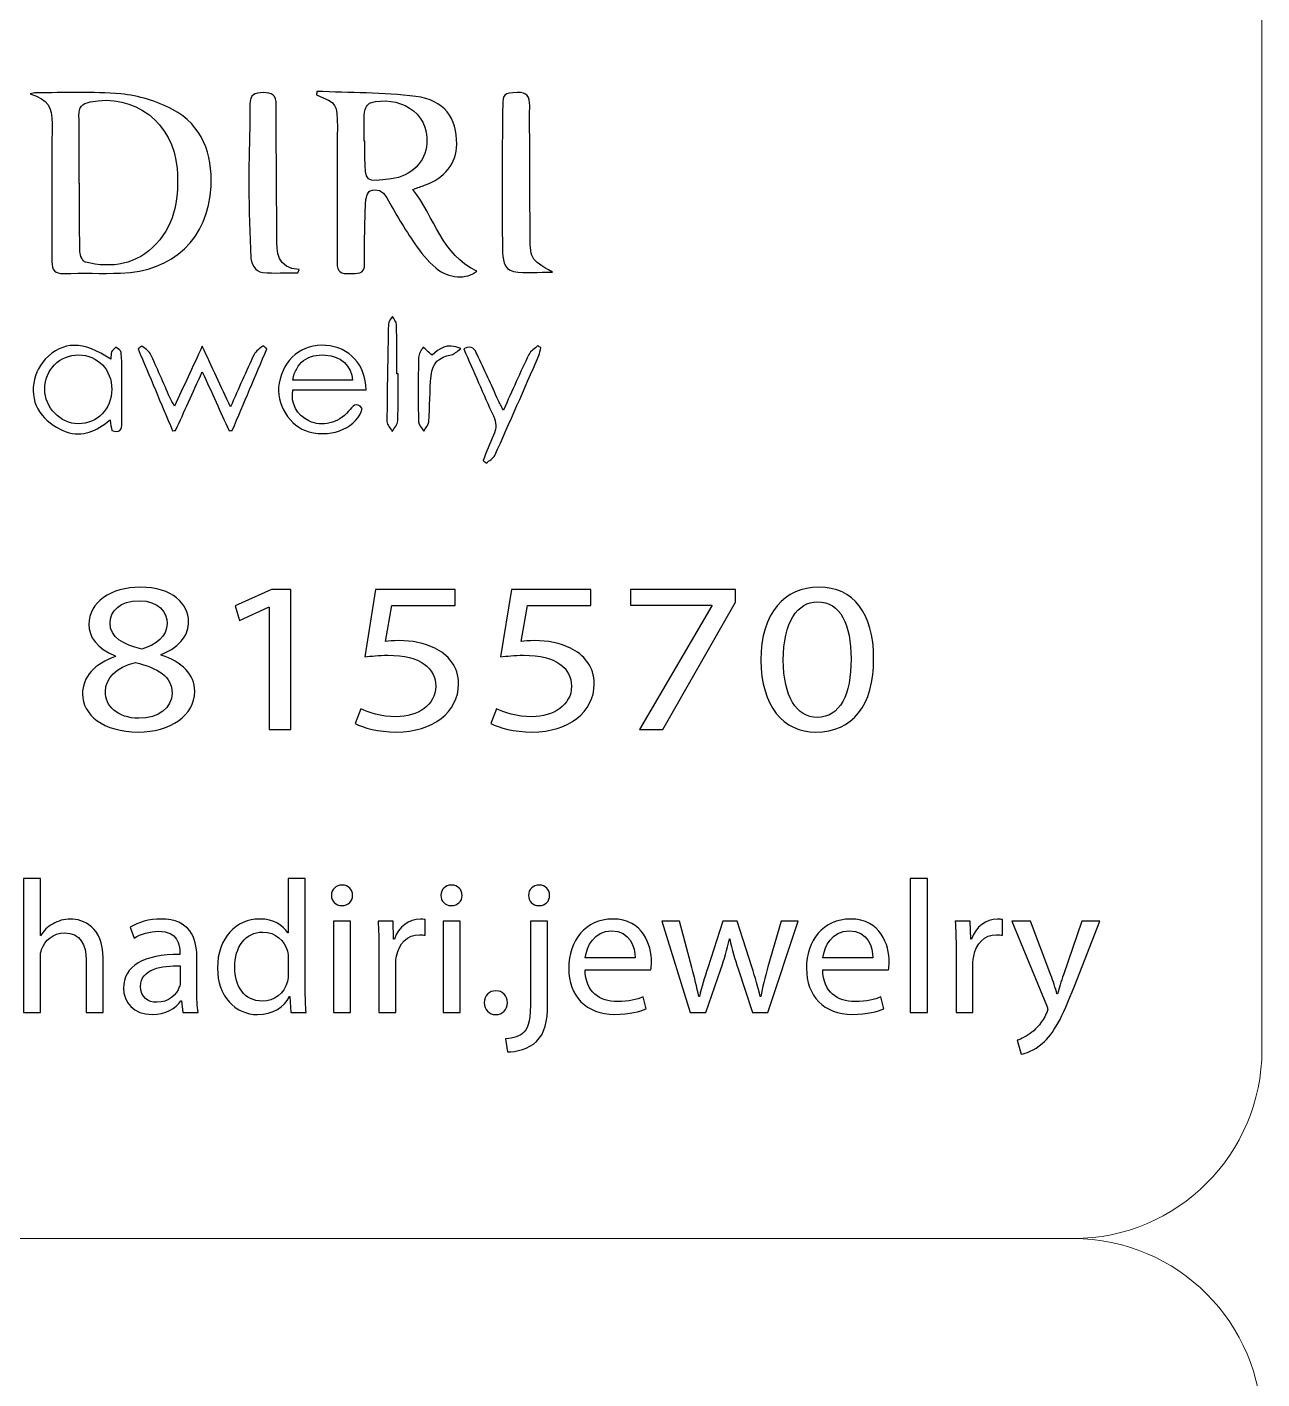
# Model space of a CAD drawing. Header units: millimetres. Extents: x -576 to 618, y 160 to 343.
# Drawn here: x 597.99 to 617.54, y 261.28 to 282.68 of the extents above; entities that cross this region are included whole.
import ezdxf

# ---------------------------------------------------------------- set-up
doc = ezdxf.new("R2010")
doc.units = ezdxf.units.MM
doc.header["$MEASUREMENT"] = 0
doc.layers.add('Layer 1', color=7, linetype='Continuous')

msp = doc.modelspace()

# ---------------------------------------------------------------- linework, layer by layer
at = {"layer": 'Layer 1', "color": 250, "lineweight": 18}
for points in [[(580.7217, 303.3001), (580.7217, 303.3001), (614.5517, 303.3001), (614.5517, 303.3001), (616.1957, 303.3001), (617.5367, 301.9591), (617.5367, 300.3151), (617.5367, 300.3151), (617.5367, 266.4851), (617.5367, 266.4851), (617.5367, 264.8411), (616.1957, 263.5001), (614.5517, 263.5001), (614.5517, 263.5001), (580.7217, 263.5001), (580.7217, 263.5001), (579.0777, 263.5001), (577.7367, 264.8411), (577.7367, 266.4851), (577.7367, 266.4851), (577.7367, 300.3151), (577.7367, 300.3151), (577.7367, 301.9591), (579.0777, 303.3001), (580.7217, 303.3001)], [(580.7217, 263.5001), (580.7217, 263.5001), (614.5517, 263.5001), (614.5517, 263.5001), (616.1957, 263.5001), (617.5367, 262.1591), (617.5367, 260.5151), (617.5367, 260.5151), (617.5367, 226.6851), (617.5367, 226.6851), (617.5367, 225.0411), (616.1957, 223.7001), (614.5517, 223.7001), (614.5517, 223.7001), (580.7217, 223.7001), (580.7217, 223.7001), (579.0777, 223.7001), (577.7367, 225.0411), (577.7367, 226.6851), (577.7367, 226.6851), (577.7367, 260.5151), (577.7367, 260.5151), (577.7367, 262.1591), (579.0777, 263.5001), (580.7217, 263.5001)]]:
    msp.add_open_spline(points, degree=3, knots=[0, 0, 0, 0, 0.125, 0.125, 0.125, 0.25, 0.25, 0.25, 0.375, 0.375, 0.375, 0.5, 0.5, 0.5, 0.625, 0.625, 0.625, 0.75, 0.75, 0.75, 0.875, 0.875, 0.875, 1, 1, 1, 1], dxfattribs=at)
at = {"layer": 'Layer 1', "color": 230}
for points, knots in [([(598.0398, 281.6248), (598.0707, 281.6304), (598.1013, 281.641), (598.1318, 281.6407), (598.5793, 281.6386), (599.0292, 281.6635), (599.4725, 281.6217), (599.7521, 281.5951), (600.0442, 281.5097), (600.2916, 281.3774), (600.7652, 281.125), (600.9293, 280.6704), (600.9022, 280.1583), (600.8582, 279.3337), (600.3, 278.8076), (599.4709, 278.7852), (599.1715, 278.7768), (598.871, 278.7876), (598.5711, 278.7786), (598.4277, 278.7745), (598.3833, 278.8348), (598.3836, 278.9686), (598.3852, 279.5518), (598.3808, 280.1349), (598.3799, 280.7178), (598.3799, 280.8594), (598.3893, 281.0008), (598.3873, 281.1424), (598.3833, 281.4466), (598.3312, 281.5134), (598.0398, 281.6248)], [0, 0, 0, 0, 0.1, 0.1, 0.1, 0.2, 0.2, 0.2, 0.3, 0.3, 0.3, 0.4, 0.4, 0.4, 0.5, 0.5, 0.5, 0.6, 0.6, 0.6, 0.7, 0.7, 0.7, 0.8, 0.8, 0.8, 0.9, 0.9, 0.9, 1, 1, 1, 1]), ([(598.8142, 280.2117), (598.8142, 280.2117), (598.8227, 280.2117), (598.8227, 280.2117), (598.8227, 279.8494), (598.8188, 279.4869), (598.8267, 279.1246), (598.8282, 279.0663), (598.8723, 278.968), (598.9131, 278.958), (599.3362, 278.8569), (599.7262, 278.9181), (600.0358, 279.2498), (600.3509, 279.587), (600.3958, 280.0073), (600.3642, 280.4407), (600.3115, 281.1646), (599.68, 281.6413), (598.9887, 281.495), (598.8607, 281.4681), (598.8082, 281.4176), (598.8114, 281.2819), (598.8202, 280.9252), (598.8142, 280.5686), (598.8142, 280.2117)], [0, 0, 0, 0, 0.125, 0.125, 0.125, 0.25, 0.25, 0.25, 0.375, 0.375, 0.375, 0.5, 0.5, 0.5, 0.625, 0.625, 0.625, 0.75, 0.75, 0.75, 0.875, 0.875, 0.875, 1, 1, 1, 1]), ([(602.2741, 278.7924), (602.0909, 278.7924), (601.9056, 278.7777), (601.7243, 278.7974), (601.5873, 278.812), (601.5355, 278.9353), (601.5306, 279.0616), (601.5162, 279.4408), (601.5015, 279.8199), (601.5006, 280.1989), (601.5, 280.6183), (601.5187, 281.037), (601.519, 281.4564), (601.5193, 281.6124), (601.5902, 281.6457), (601.7281, 281.6432), (601.8651, 281.6408), (601.9359, 281.6071), (601.9353, 281.451), (601.9324, 280.8165), (601.9402, 280.1821), (601.9433, 279.5475), (601.9437, 279.4854), (601.9424, 279.423), (601.9418, 279.3606), (601.939, 279.111), (601.9465, 278.8679), (602.2997, 278.8402), (602.2913, 278.8245), (602.2825, 278.8086), (602.2741, 278.7924)], [0, 0, 0, 0, 0.1, 0.1, 0.1, 0.2, 0.2, 0.2, 0.3, 0.3, 0.3, 0.4, 0.4, 0.4, 0.5, 0.5, 0.5, 0.6, 0.6, 0.6, 0.7, 0.7, 0.7, 0.8, 0.8, 0.8, 0.9, 0.9, 0.9, 1, 1, 1, 1]), ([(602.5761, 281.6631), (603.0994, 281.6394), (603.6267, 281.6482), (604.1446, 281.5823), (604.5921, 281.5253), (604.797, 281.2382), (604.7908, 280.8248), (604.7864, 280.5249), (604.6026, 280.2906), (604.2815, 280.1758), (604.2301, 280.1574), (604.178, 280.1402), (604.0953, 280.1115), (604.446, 279.6719), (604.5505, 279.0744), (605.109, 278.8173), (604.9587, 278.6831), (604.6557, 278.6965), (604.4582, 278.8672), (604.3315, 278.9761), (604.222, 279.1115), (604.1281, 279.2506), (603.9699, 279.485), (603.8216, 279.7271), (603.6862, 279.9754), (603.6198, 280.0971), (603.525, 280.1255), (603.4219, 280.0865), (603.3786, 280.07), (603.3512, 279.963), (603.3486, 279.8956), (603.3368, 279.5789), (603.3284, 279.2613), (603.3337, 278.9445), (603.3374, 278.7486), (603.2098, 278.7873), (603.0947, 278.7789), (602.9655, 278.7699), (602.8962, 278.8005), (602.8978, 278.9521), (602.9037, 279.6656), (602.8999, 280.3795), (602.9015, 281.0931), (602.9025, 281.4616), (602.8925, 281.4797), (602.5727, 281.6057), (602.5739, 281.6248), (602.5748, 281.6441), (602.5761, 281.6631)], [0, 0, 0, 0, 0.0625, 0.0625, 0.0625, 0.125, 0.125, 0.125, 0.1875, 0.1875, 0.1875, 0.25, 0.25, 0.25, 0.3125, 0.3125, 0.3125, 0.375, 0.375, 0.375, 0.4375, 0.4375, 0.4375, 0.5, 0.5, 0.5, 0.5625, 0.5625, 0.5625, 0.625, 0.625, 0.625, 0.6875, 0.6875, 0.6875, 0.75, 0.75, 0.75, 0.8125, 0.8125, 0.8125, 0.875, 0.875, 0.875, 0.9375, 0.9375, 0.9375, 1, 1, 1, 1]), ([(603.3271, 280.8759), (603.3271, 280.8759), (603.3377, 280.8759), (603.3377, 280.8759), (603.3377, 280.7913), (603.3365, 280.7065), (603.338, 280.622), (603.3453, 280.2229), (603.3455, 280.2229), (603.7542, 280.2775), (604.0732, 280.3202), (604.2968, 280.5433), (604.3187, 280.8363), (604.3568, 281.3546), (603.8475, 281.6026), (603.4254, 281.4816), (603.3821, 281.4691), (603.3361, 281.3867), (603.3318, 281.3331), (603.319, 281.1814), (603.3271, 281.0282), (603.3271, 280.8759)], [0, 0, 0, 0, 0.1428571, 0.1428571, 0.1428571, 0.2857143, 0.2857143, 0.2857143, 0.4285714, 0.4285714, 0.4285714, 0.5714286, 0.5714286, 0.5714286, 0.7142857, 0.7142857, 0.7142857, 0.8571429, 0.8571429, 0.8571429, 1, 1, 1, 1]), ([(606.3052, 278.8031), (606.0853, 278.8031), (605.8818, 278.7744), (605.6909, 278.8118), (605.5299, 278.8436), (605.5171, 279.0199), (605.5152, 279.1634), (605.5096, 279.5887), (605.5093, 280.0137), (605.5099, 280.4386), (605.5106, 280.7675), (605.5152, 281.0964), (605.5187, 281.4249), (605.5208, 281.6258), (605.5405, 281.6349), (605.7474, 281.6449), (605.9109, 281.653), (605.947, 281.5809), (605.9461, 281.4327), (605.9433, 280.7697), (605.9517, 280.1063), (605.9517, 279.4434), (605.9517, 279.0084), (605.948, 279.0084), (606.3052, 278.8031)], [0, 0, 0, 0, 0.125, 0.125, 0.125, 0.25, 0.25, 0.25, 0.375, 0.375, 0.375, 0.5, 0.5, 0.5, 0.625, 0.625, 0.625, 0.75, 0.75, 0.75, 0.875, 0.875, 0.875, 1, 1, 1, 1]), ([(603.8622, 277.1915), (603.8622, 276.9425), (603.8678, 276.6932), (603.8581, 276.4446), (603.8559, 276.3884), (603.801, 276.3344), (603.7705, 276.2792), (603.7411, 276.331), (603.6866, 276.3827), (603.6866, 276.4342), (603.6884, 276.9494), (603.6984, 277.4645), (603.7109, 277.979), (603.7121, 278.0202), (603.7517, 278.0604), (603.7739, 278.101), (603.7963, 278.058), (603.8372, 278.0159), (603.8382, 277.9724), (603.8441, 277.7122), (603.8413, 277.4517), (603.8413, 277.1915), (603.8413, 277.1915), (603.8622, 277.1915), (603.8622, 277.1915)], [0, 0, 0, 0, 0.125, 0.125, 0.125, 0.25, 0.25, 0.25, 0.375, 0.375, 0.375, 0.5, 0.5, 0.5, 0.625, 0.625, 0.625, 0.75, 0.75, 0.75, 0.875, 0.875, 0.875, 1, 1, 1, 1]), ([(599.3155, 277.4208), (599.3202, 277.472), (599.3158, 277.5088), (599.3286, 277.5372), (599.342, 277.5668), (599.3722, 277.5884), (599.3957, 277.6137), (599.4241, 277.5866), (599.4731, 277.5619), (599.478, 277.5307), (599.4915, 277.4473), (599.4874, 277.3616), (599.488, 277.2764), (599.4896, 276.9881), (599.489, 276.6995), (599.4927, 276.4109), (599.4939, 276.2979), (599.4527, 276.252), (599.3301, 276.2948), (599.323, 276.3404), (599.3155, 276.3894), (599.3042, 276.4621), (599.0959, 276.2845), (598.8649, 276.1819), (598.611, 276.2726), (598.4696, 276.3232), (598.3274, 276.4199), (598.2297, 276.5342), (598.0166, 276.7837), (598.0515, 277.1843), (598.278, 277.4205), (598.5573, 277.7126), (598.8786, 277.7169), (599.3155, 277.4208)], [0, 0, 0, 0, 0.0909091, 0.0909091, 0.0909091, 0.1818182, 0.1818182, 0.1818182, 0.2727273, 0.2727273, 0.2727273, 0.3636364, 0.3636364, 0.3636364, 0.4545455, 0.4545455, 0.4545455, 0.5454545, 0.5454545, 0.5454545, 0.6363636, 0.6363636, 0.6363636, 0.7272727, 0.7272727, 0.7272727, 0.8181818, 0.8181818, 0.8181818, 0.9090909, 0.9090909, 0.9090909, 1, 1, 1, 1]), ([(600.7643, 277.2238), (600.6117, 276.8875), (600.4766, 276.5908), (600.3418, 276.294), (600.3256, 276.2924), (600.309, 276.2912), (600.2925, 276.29), (600.1116, 276.7218), (599.9302, 277.1533), (599.749, 277.5851), (599.768, 277.6004), (599.7864, 277.616), (599.8052, 277.6317), (599.8507, 277.5927), (599.9153, 277.5627), (599.939, 277.5131), (600.0491, 277.2831), (600.1475, 277.0482), (600.2507, 276.8151), (600.2685, 276.7754), (600.2909, 276.738), (600.3225, 276.6784), (600.4694, 276.9945), (600.6068, 277.2903), (600.7634, 277.6266), (600.9191, 277.2925), (601.0576, 276.9945), (601.2099, 276.6675), (601.3424, 276.9633), (601.4585, 277.2322), (601.5846, 277.4965), (601.611, 277.5521), (601.6757, 277.5889), (601.7225, 277.6344), (601.7446, 277.6191), (601.7664, 277.6035), (601.788, 277.588), (601.6045, 277.1561), (601.4208, 276.7243), (601.2373, 276.2931), (601.2205, 276.2922), (601.2033, 276.2912), (601.1868, 276.2906), (601.051, 276.5901), (600.9153, 276.8896), (600.7643, 277.2238)], [0, 0, 0, 0, 0.0666667, 0.0666667, 0.0666667, 0.1333333, 0.1333333, 0.1333333, 0.2, 0.2, 0.2, 0.2666667, 0.2666667, 0.2666667, 0.3333333, 0.3333333, 0.3333333, 0.4, 0.4, 0.4, 0.4666667, 0.4666667, 0.4666667, 0.5333333, 0.5333333, 0.5333333, 0.6, 0.6, 0.6, 0.6666667, 0.6666667, 0.6666667, 0.7333333, 0.7333333, 0.7333333, 0.8, 0.8, 0.8, 0.8666667, 0.8666667, 0.8666667, 0.9333333, 0.9333333, 0.9333333, 1, 1, 1, 1]), ([(603.3568, 276.9359), (603.3568, 276.9359), (602.1971, 276.9359), (602.1971, 276.9359), (602.1599, 276.7187), (602.2589, 276.5362), (602.4529, 276.4448), (602.6607, 276.3465), (602.9175, 276.4071), (603.0804, 276.5989), (603.1449, 276.675), (603.1974, 276.7646), (603.2966, 276.6414), (603.2223, 276.3643), (602.8479, 276.1668), (602.4529, 276.2729), (602.1452, 276.3556), (601.9222, 276.7187), (601.9799, 277.0423), (602.0488, 277.4274), (602.3459, 277.6682), (602.72, 277.6417), (603.0913, 277.6155), (603.3518, 277.3368), (603.3568, 276.9359)], [0, 0, 0, 0, 0.125, 0.125, 0.125, 0.25, 0.25, 0.25, 0.375, 0.375, 0.375, 0.5, 0.5, 0.5, 0.625, 0.625, 0.625, 0.75, 0.75, 0.75, 0.875, 0.875, 0.875, 1, 1, 1, 1]), ([(604.4003, 277.4847), (604.511, 277.5866), (604.6324, 277.6896), (604.8552, 277.5895), (604.7894, 277.5452), (604.751, 277.5012), (604.7054, 277.4921), (604.5055, 277.4522), (604.4069, 277.3692), (604.3862, 277.1598), (604.3628, 276.919), (604.3672, 276.6753), (604.3491, 276.4334), (604.345, 276.3811), (604.297, 276.3317), (604.2692, 276.2809), (604.2399, 276.3311), (604.1863, 276.3807), (604.1857, 276.4316), (604.1791, 276.7704), (604.1806, 277.1096), (604.1878, 277.4484), (604.189, 277.5046), (604.2327, 277.5598), (604.2568, 277.6154), (604.3001, 277.576), (604.3429, 277.5368), (604.4003, 277.4847)], [0, 0, 0, 0, 0.1111111, 0.1111111, 0.1111111, 0.2222222, 0.2222222, 0.2222222, 0.3333333, 0.3333333, 0.3333333, 0.4444444, 0.4444444, 0.4444444, 0.5555556, 0.5555556, 0.5555556, 0.6666667, 0.6666667, 0.6666667, 0.7777778, 0.7777778, 0.7777778, 0.8888889, 0.8888889, 0.8888889, 1, 1, 1, 1]), ([(604.9021, 277.5885), (605.0378, 277.6525), (605.0788, 277.5758), (605.1158, 277.4962), (605.2275, 277.2553), (605.3377, 277.0132), (605.4494, 276.772), (605.47, 276.7271), (605.494, 276.684), (605.5296, 276.6141), (605.6709, 276.9264), (605.7976, 277.2154), (605.9343, 277.4993), (605.9614, 277.5552), (606.0275, 277.5923), (606.0759, 277.6379), (606.0912, 277.626), (606.1061, 277.6138), (606.1218, 277.6019), (606.1114, 277.5611), (606.1071, 277.5174), (606.0906, 277.4796), (605.86, 276.9514), (605.6298, 276.4232), (605.3933, 275.8977), (605.3708, 275.8481), (605.3053, 275.8178), (605.2597, 275.7786), (605.2432, 275.7926), (605.2263, 275.8066), (605.2091, 275.8207), (605.2634, 275.9539), (605.3124, 276.0893), (605.3739, 276.2191), (605.4238, 276.3249), (605.4213, 276.4163), (605.3717, 276.5243), (605.2107, 276.8722), (605.0613, 277.2254), (604.9021, 277.5885)], [0, 0, 0, 0, 0.0769231, 0.0769231, 0.0769231, 0.1538462, 0.1538462, 0.1538462, 0.2307692, 0.2307692, 0.2307692, 0.3076923, 0.3076923, 0.3076923, 0.3846154, 0.3846154, 0.3846154, 0.4615385, 0.4615385, 0.4615385, 0.5384615, 0.5384615, 0.5384615, 0.6153846, 0.6153846, 0.6153846, 0.6923077, 0.6923077, 0.6923077, 0.7692308, 0.7692308, 0.7692308, 0.8461538, 0.8461538, 0.8461538, 0.9230769, 0.9230769, 0.9230769, 1, 1, 1, 1]), ([(598.8066, 277.4898), (598.5071, 277.4917), (598.2696, 277.2539), (598.2696, 276.9519), (598.27, 276.658), (598.5186, 276.4003), (598.8012, 276.4009), (599.1018, 276.4015), (599.3277, 276.6339), (599.3301, 276.9453), (599.3326, 277.2549), (599.1083, 277.4879), (598.8066, 277.4898)], [0, 0, 0, 0, 0.25, 0.25, 0.25, 0.5, 0.5, 0.5, 0.75, 0.75, 0.75, 1, 1, 1, 1]), ([(603.1428, 277.0907), (603.1265, 277.3143), (602.9543, 277.4741), (602.7166, 277.4887), (602.4305, 277.5069), (602.2463, 277.3686), (602.1955, 277.0907), (602.1955, 277.0907), (603.1428, 277.0907), (603.1428, 277.0907)], [0, 0, 0, 0, 0.3333333, 0.3333333, 0.3333333, 0.6666667, 0.6666667, 0.6666667, 1, 1, 1, 1]), ([(598.8668, 272.1206), (598.8668, 272.4004), (599.0652, 272.5986), (599.3891, 272.7147), (599.3891, 272.7147), (599.3854, 272.7246), (599.3854, 272.7246), (599.0936, 272.8407), (598.9679, 273.0319), (598.9679, 273.2232), (598.9679, 273.5749), (599.3205, 273.8135), (599.7822, 273.8135), (600.2927, 273.8135), (600.5479, 273.5439), (600.5479, 273.2676), (600.5479, 273.08), (600.4387, 272.8785), (600.1145, 272.7486), (600.1145, 272.7486), (600.1145, 272.7384), (600.1145, 272.7384), (600.4425, 272.6292), (600.6453, 272.4345), (600.6453, 272.1649), (600.6453, 271.7792), (600.2525, 271.52), (599.7501, 271.52), (599.1988, 271.52), (598.8668, 271.7961), (598.8668, 272.1206)], [0, 0, 0, 0, 0.1, 0.1, 0.1, 0.2, 0.2, 0.2, 0.3, 0.3, 0.3, 0.4, 0.4, 0.4, 0.5, 0.5, 0.5, 0.6, 0.6, 0.6, 0.7, 0.7, 0.7, 0.8, 0.8, 0.8, 0.9, 0.9, 0.9, 1, 1, 1, 1]), ([(601.8212, 273.4961), (601.8212, 273.4961), (601.8132, 273.4961), (601.8132, 273.4961), (601.8132, 273.4961), (601.3554, 273.288), (601.3554, 273.288), (601.3554, 273.288), (601.2865, 273.5167), (601.2865, 273.5167), (601.2865, 273.5167), (601.8618, 273.776), (601.8618, 273.776), (601.8618, 273.776), (602.1657, 273.776), (602.1657, 273.776), (602.1657, 273.776), (602.1657, 271.5573), (602.1657, 271.5573), (602.1657, 271.5573), (601.8212, 271.5573), (601.8212, 271.5573), (601.8212, 271.5573), (601.8212, 273.4961), (601.8212, 273.4961)], [0, 0, 0, 0, 0.125, 0.125, 0.125, 0.25, 0.25, 0.25, 0.375, 0.375, 0.375, 0.5, 0.5, 0.5, 0.625, 0.625, 0.625, 0.75, 0.75, 0.75, 0.875, 0.875, 0.875, 1, 1, 1, 1]), ([(604.7678, 273.5235), (604.7678, 273.5235), (603.7628, 273.5235), (603.7628, 273.5235), (603.7628, 273.5235), (603.6617, 272.9535), (603.6617, 272.9535), (603.7223, 272.96), (603.7791, 272.9672), (603.8764, 272.9672), (604.0789, 272.9672), (604.2814, 272.9298), (604.4437, 272.8477), (604.6502, 272.7488), (604.8203, 272.5575), (604.8203, 272.2777), (604.8203, 271.8439), (604.411, 271.5198), (603.84, 271.5198), (603.5523, 271.5198), (603.3092, 271.5882), (603.1834, 271.6564), (603.1834, 271.6564), (603.2727, 271.8848), (603.2727, 271.8848), (603.3822, 271.8302), (603.5969, 271.762), (603.8359, 271.762), (604.1722, 271.762), (604.4599, 271.9463), (604.4599, 272.2434), (604.4559, 272.5301), (604.2287, 272.7351), (603.702, 272.7351), (603.5523, 272.7351), (603.435, 272.7213), (603.3376, 272.7111), (603.3376, 272.7111), (603.5077, 273.7763), (603.5077, 273.7763), (603.5077, 273.7763), (604.7678, 273.7763), (604.7678, 273.7763), (604.7678, 273.7763), (604.7678, 273.5235), (604.7678, 273.5235)], [0, 0, 0, 0, 0.0666667, 0.0666667, 0.0666667, 0.1333333, 0.1333333, 0.1333333, 0.2, 0.2, 0.2, 0.2666667, 0.2666667, 0.2666667, 0.3333333, 0.3333333, 0.3333333, 0.4, 0.4, 0.4, 0.4666667, 0.4666667, 0.4666667, 0.5333333, 0.5333333, 0.5333333, 0.6, 0.6, 0.6, 0.6666667, 0.6666667, 0.6666667, 0.7333333, 0.7333333, 0.7333333, 0.8, 0.8, 0.8, 0.8666667, 0.8666667, 0.8666667, 0.9333333, 0.9333333, 0.9333333, 1, 1, 1, 1]), ([(606.9159, 273.5235), (606.9159, 273.5235), (605.9109, 273.5235), (605.9109, 273.5235), (605.9109, 273.5235), (605.8098, 272.9535), (605.8098, 272.9535), (605.8703, 272.96), (605.9271, 272.9672), (606.0245, 272.9672), (606.2269, 272.9672), (606.4294, 272.9298), (606.5916, 272.8477), (606.7983, 272.7488), (606.9682, 272.5575), (606.9682, 272.2777), (606.9682, 271.8439), (606.5589, 271.5198), (605.9879, 271.5198), (605.7002, 271.5198), (605.4572, 271.5882), (605.3315, 271.6564), (605.3315, 271.6564), (605.4207, 271.8848), (605.4207, 271.8848), (605.5302, 271.8302), (605.7449, 271.762), (605.9839, 271.762), (606.3202, 271.762), (606.6079, 271.9463), (606.6079, 272.2434), (606.6039, 272.5301), (606.3767, 272.7351), (605.85, 272.7351), (605.7002, 272.7351), (605.5829, 272.7213), (605.4856, 272.7111), (605.4856, 272.7111), (605.6556, 273.7763), (605.6556, 273.7763), (605.6556, 273.7763), (606.9159, 273.7763), (606.9159, 273.7763), (606.9159, 273.7763), (606.9159, 273.5235), (606.9159, 273.5235)], [0, 0, 0, 0, 0.0666667, 0.0666667, 0.0666667, 0.1333333, 0.1333333, 0.1333333, 0.2, 0.2, 0.2, 0.2666667, 0.2666667, 0.2666667, 0.3333333, 0.3333333, 0.3333333, 0.4, 0.4, 0.4, 0.4666667, 0.4666667, 0.4666667, 0.5333333, 0.5333333, 0.5333333, 0.6, 0.6, 0.6, 0.6666667, 0.6666667, 0.6666667, 0.7333333, 0.7333333, 0.7333333, 0.8, 0.8, 0.8, 0.8666667, 0.8666667, 0.8666667, 0.9333333, 0.9333333, 0.9333333, 1, 1, 1, 1]), ([(609.2019, 273.7761), (609.2019, 273.7761), (609.2019, 273.578), (609.2019, 273.578), (609.2019, 273.578), (608.0552, 271.5574), (608.0552, 271.5574), (608.0552, 271.5574), (607.6868, 271.5574), (607.6868, 271.5574), (607.6868, 271.5574), (608.829, 273.5203), (608.829, 273.5203), (608.829, 273.5203), (608.829, 273.5269), (608.829, 273.5269), (608.829, 273.5269), (607.5407, 273.5269), (607.5407, 273.5269), (607.5407, 273.5269), (607.5407, 273.7761), (607.5407, 273.7761), (607.5407, 273.7761), (609.2019, 273.7761), (609.2019, 273.7761)], [0, 0, 0, 0, 0.125, 0.125, 0.125, 0.25, 0.25, 0.25, 0.375, 0.375, 0.375, 0.5, 0.5, 0.5, 0.625, 0.625, 0.625, 0.75, 0.75, 0.75, 0.875, 0.875, 0.875, 1, 1, 1, 1]), ([(611.3907, 272.6904), (611.3907, 271.9363), (611.0584, 271.5197), (610.475, 271.5197), (609.9605, 271.5197), (609.6119, 271.9259), (609.6039, 272.6601), (609.6039, 273.4039), (609.9848, 273.8136), (610.5196, 273.8136), (611.0744, 273.8136), (611.3907, 273.3971), (611.3907, 272.6904)], [0, 0, 0, 0, 0.25, 0.25, 0.25, 0.5, 0.5, 0.5, 0.75, 0.75, 0.75, 1, 1, 1, 1]), ([(599.3043, 273.2435), (599.3043, 273.0217), (599.503, 272.9022), (599.8065, 272.8342), (600.0334, 272.8991), (600.2078, 273.0354), (600.2078, 273.2369), (600.2078, 273.4145), (600.082, 273.5986), (599.7622, 273.5986), (599.4665, 273.5986), (599.3043, 273.4348), (599.3043, 273.2435)], [0, 0, 0, 0, 0.25, 0.25, 0.25, 0.5, 0.5, 0.5, 0.75, 0.75, 0.75, 1, 1, 1, 1]), ([(609.9605, 272.6564), (609.9605, 272.0795), (610.1711, 271.7521), (610.4952, 271.7521), (610.86, 271.7521), (611.0338, 272.1103), (611.0338, 272.6769), (611.0338, 273.223), (610.8678, 273.5814), (610.4993, 273.5814), (610.1874, 273.5814), (609.9605, 273.2607), (609.9605, 272.6564)], [0, 0, 0, 0, 0.25, 0.25, 0.25, 0.5, 0.5, 0.5, 0.75, 0.75, 0.75, 1, 1, 1, 1]), ([(600.2848, 272.134), (600.2848, 272.4039), (600.0621, 272.5336), (599.7052, 272.6189), (599.3975, 272.544), (599.2316, 272.3733), (599.2316, 272.1615), (599.2194, 271.9365), (599.4219, 271.7383), (599.7579, 271.7383), (600.078, 271.7383), (600.2848, 271.9056), (600.2848, 272.134)], [0, 0, 0, 0, 0.25, 0.25, 0.25, 0.5, 0.5, 0.5, 0.75, 0.75, 0.75, 1, 1, 1, 1]), ([(597.9321, 269.2023), (597.9321, 269.2023), (598.202, 269.2023), (598.202, 269.2023), (598.202, 269.2023), (598.202, 268.299), (598.202, 268.299), (598.202, 268.299), (598.2082, 268.299), (598.2082, 268.299), (598.251, 268.3742), (598.3184, 268.4401), (598.4014, 268.4847), (598.4809, 268.5296), (598.5758, 268.5592), (598.6772, 268.5592), (598.8762, 268.5592), (599.1954, 268.4401), (599.1954, 267.9405), (599.1954, 267.9405), (599.1954, 267.0794), (599.1954, 267.0794), (599.1954, 267.0794), (598.9256, 267.0794), (598.9256, 267.0794), (598.9256, 267.0794), (598.9256, 267.9106), (598.9256, 267.9106), (598.9256, 268.1436), (598.8366, 268.3411), (598.582, 268.3411), (598.4073, 268.3411), (598.2694, 268.2214), (598.2204, 268.0778), (598.2051, 268.0423), (598.202, 268.0032), (598.202, 267.9524), (598.202, 267.9524), (598.202, 267.0794), (598.202, 267.0794), (598.202, 267.0794), (597.9321, 267.0794), (597.9321, 267.0794), (597.9321, 267.0794), (597.9321, 269.2023), (597.9321, 269.2023)], [0, 0, 0, 0, 0.0666667, 0.0666667, 0.0666667, 0.1333333, 0.1333333, 0.1333333, 0.2, 0.2, 0.2, 0.2666667, 0.2666667, 0.2666667, 0.3333333, 0.3333333, 0.3333333, 0.4, 0.4, 0.4, 0.4666667, 0.4666667, 0.4666667, 0.5333333, 0.5333333, 0.5333333, 0.6, 0.6, 0.6, 0.6666667, 0.6666667, 0.6666667, 0.7333333, 0.7333333, 0.7333333, 0.8, 0.8, 0.8, 0.8666667, 0.8666667, 0.8666667, 0.9333333, 0.9333333, 0.9333333, 1, 1, 1, 1]), ([(602.3938, 269.2024), (602.3938, 269.2024), (602.3938, 267.4532), (602.3938, 267.4532), (602.3938, 267.3247), (602.3969, 267.1781), (602.406, 267.0794), (602.406, 267.0794), (602.1638, 267.0794), (602.1638, 267.0794), (602.1638, 267.0794), (602.1516, 267.3306), (602.1516, 267.3306), (602.1516, 267.3306), (602.1454, 267.3306), (602.1454, 267.3306), (602.0627, 267.169), (601.8818, 267.0467), (601.6393, 267.0467), (601.2808, 267.0467), (601.0047, 267.3425), (601.0047, 267.7821), (601.0016, 268.2635), (601.3086, 268.5593), (601.6702, 268.5593), (601.8971, 268.5593), (602.0505, 268.4548), (602.1176, 268.3381), (602.1176, 268.3381), (602.1238, 268.3381), (602.1238, 268.3381), (602.1238, 268.3381), (602.1238, 269.2024), (602.1238, 269.2024), (602.1238, 269.2024), (602.3938, 269.2024), (602.3938, 269.2024)], [0, 0, 0, 0, 0.0833333, 0.0833333, 0.0833333, 0.1666667, 0.1666667, 0.1666667, 0.25, 0.25, 0.25, 0.3333333, 0.3333333, 0.3333333, 0.4166667, 0.4166667, 0.4166667, 0.5, 0.5, 0.5, 0.5833333, 0.5833333, 0.5833333, 0.6666667, 0.6666667, 0.6666667, 0.75, 0.75, 0.75, 0.8333333, 0.8333333, 0.8333333, 0.9166667, 0.9166667, 0.9166667, 1, 1, 1, 1]), ([(603.1423, 268.9332), (603.1451, 268.8434), (603.0777, 268.7717), (602.9704, 268.7717), (602.8753, 268.7717), (602.8079, 268.8434), (602.8079, 268.9332), (602.8079, 269.0259), (602.8784, 269.0974), (602.9764, 269.0974), (603.0777, 269.0974), (603.1423, 269.0259), (603.1423, 268.9332)], [0, 0, 0, 0, 0.25, 0.25, 0.25, 0.5, 0.5, 0.5, 0.75, 0.75, 0.75, 1, 1, 1, 1]), ([(604.8749, 268.9332), (604.878, 268.8434), (604.8103, 268.7717), (604.703, 268.7717), (604.6082, 268.7717), (604.5408, 268.8434), (604.5408, 268.9332), (604.5408, 269.0259), (604.6113, 269.0974), (604.7092, 269.0974), (604.8103, 269.0974), (604.8749, 269.0259), (604.8749, 268.9332)], [0, 0, 0, 0, 0.25, 0.25, 0.25, 0.5, 0.5, 0.5, 0.75, 0.75, 0.75, 1, 1, 1, 1]), ([(606.2607, 268.9332), (606.2639, 268.8465), (606.1996, 268.7717), (606.0923, 268.7717), (605.9912, 268.7717), (605.927, 268.8465), (605.927, 268.9332), (605.927, 269.0259), (605.9972, 269.0974), (606.0983, 269.0974), (606.1965, 269.0974), (606.2607, 269.0259), (606.2607, 268.9332)], [0, 0, 0, 0, 0.25, 0.25, 0.25, 0.5, 0.5, 0.5, 0.75, 0.75, 0.75, 1, 1, 1, 1]), ([(611.971, 269.2022), (611.971, 269.2022), (612.2406, 269.2022), (612.2406, 269.2022), (612.2406, 269.2022), (612.2406, 267.0793), (612.2406, 267.0793), (612.2406, 267.0793), (611.971, 267.0793), (611.971, 267.0793), (611.971, 267.0793), (611.971, 269.2022), (611.971, 269.2022)], [0, 0, 0, 0, 0.25, 0.25, 0.25, 0.5, 0.5, 0.5, 0.75, 0.75, 0.75, 1, 1, 1, 1]), ([(600.4557, 267.0794), (600.4557, 267.0794), (600.4345, 267.262), (600.4345, 267.262), (600.4345, 267.262), (600.4251, 267.262), (600.4251, 267.262), (600.3424, 267.1484), (600.183, 267.0465), (599.9711, 267.0465), (599.6707, 267.0465), (599.5175, 267.2526), (599.5175, 267.4621), (599.5175, 267.8118), (599.8367, 268.0033), (600.4095, 268.0002), (600.4095, 268.0002), (600.4095, 268.0302), (600.4095, 268.0302), (600.4095, 268.1497), (600.3761, 268.365), (600.0725, 268.365), (599.9346, 268.365), (599.7905, 268.3232), (599.6862, 268.2573), (599.6862, 268.2573), (599.6248, 268.4308), (599.6248, 268.4308), (599.7474, 268.5085), (599.9253, 268.5594), (600.1122, 268.5594), (600.5662, 268.5594), (600.6765, 268.2573), (600.6765, 267.9675), (600.6765, 267.9675), (600.6765, 267.4261), (600.6765, 267.4261), (600.6765, 267.3007), (600.6825, 267.1781), (600.7009, 267.0794), (600.7009, 267.0794), (600.4557, 267.0794), (600.4557, 267.0794)], [0, 0, 0, 0, 0.0714286, 0.0714286, 0.0714286, 0.1428571, 0.1428571, 0.1428571, 0.2142857, 0.2142857, 0.2142857, 0.2857143, 0.2857143, 0.2857143, 0.3571429, 0.3571429, 0.3571429, 0.4285714, 0.4285714, 0.4285714, 0.5, 0.5, 0.5, 0.5714286, 0.5714286, 0.5714286, 0.6428571, 0.6428571, 0.6428571, 0.7142857, 0.7142857, 0.7142857, 0.7857143, 0.7857143, 0.7857143, 0.8571429, 0.8571429, 0.8571429, 0.9285714, 0.9285714, 0.9285714, 1, 1, 1, 1]), ([(602.8418, 268.5264), (602.8418, 268.5264), (603.1114, 268.5264), (603.1114, 268.5264), (603.1114, 268.5264), (603.1114, 267.0793), (603.1114, 267.0793), (603.1114, 267.0793), (602.8418, 267.0793), (602.8418, 267.0793), (602.8418, 267.0793), (602.8418, 268.5264), (602.8418, 268.5264)], [0, 0, 0, 0, 0.25, 0.25, 0.25, 0.5, 0.5, 0.5, 0.75, 0.75, 0.75, 1, 1, 1, 1]), ([(603.5593, 268.0752), (603.5593, 268.2456), (603.5558, 268.3922), (603.5468, 268.5264), (603.5468, 268.5264), (603.7831, 268.5264), (603.7831, 268.5264), (603.7831, 268.5264), (603.7921, 268.2425), (603.7921, 268.2425), (603.7921, 268.2425), (603.8046, 268.2425), (603.8046, 268.2425), (603.8719, 268.4368), (604.0342, 268.5595), (604.2155, 268.5595), (604.2461, 268.5595), (604.2676, 268.5563), (604.2922, 268.5504), (604.2922, 268.5504), (604.2922, 268.3024), (604.2922, 268.3024), (604.2645, 268.3083), (604.2367, 268.3114), (604.2002, 268.3114), (604.0098, 268.3114), (603.875, 268.171), (603.8382, 267.9735), (603.8321, 267.9376), (603.8258, 267.8958), (603.8258, 267.8509), (603.8258, 267.8509), (603.8258, 267.0796), (603.8258, 267.0796), (603.8258, 267.0796), (603.5593, 267.0796), (603.5593, 267.0796), (603.5593, 267.0796), (603.5593, 268.0752), (603.5593, 268.0752)], [0, 0, 0, 0, 0.0769231, 0.0769231, 0.0769231, 0.1538462, 0.1538462, 0.1538462, 0.2307692, 0.2307692, 0.2307692, 0.3076923, 0.3076923, 0.3076923, 0.3846154, 0.3846154, 0.3846154, 0.4615385, 0.4615385, 0.4615385, 0.5384615, 0.5384615, 0.5384615, 0.6153846, 0.6153846, 0.6153846, 0.6923077, 0.6923077, 0.6923077, 0.7692308, 0.7692308, 0.7692308, 0.8461538, 0.8461538, 0.8461538, 0.9230769, 0.9230769, 0.9230769, 1, 1, 1, 1]), ([(604.5745, 268.5264), (604.5745, 268.5264), (604.844, 268.5264), (604.844, 268.5264), (604.844, 268.5264), (604.844, 267.0793), (604.844, 267.0793), (604.844, 267.0793), (604.5745, 267.0793), (604.5745, 267.0793), (604.5745, 267.0793), (604.5745, 268.5264), (604.5745, 268.5264)], [0, 0, 0, 0, 0.25, 0.25, 0.25, 0.5, 0.5, 0.5, 0.75, 0.75, 0.75, 1, 1, 1, 1]), ([(605.565, 266.6608), (605.6876, 266.6699), (605.795, 266.7029), (605.8592, 266.7713), (605.9329, 266.8552), (605.9603, 266.9688), (605.9603, 267.3155), (605.9603, 267.3155), (605.9603, 268.5264), (605.9603, 268.5264), (605.9603, 268.5264), (606.2302, 268.5264), (606.2302, 268.5264), (606.2302, 268.5264), (606.2302, 267.2141), (606.2302, 267.2141), (606.2302, 266.9329), (606.1843, 266.7507), (606.0524, 266.6191), (605.9329, 266.5023), (605.7366, 266.4546), (605.5925, 266.4546), (605.5925, 266.4546), (605.565, 266.6608), (605.565, 266.6608)], [0, 0, 0, 0, 0.125, 0.125, 0.125, 0.25, 0.25, 0.25, 0.375, 0.375, 0.375, 0.5, 0.5, 0.5, 0.625, 0.625, 0.625, 0.75, 0.75, 0.75, 0.875, 0.875, 0.875, 1, 1, 1, 1]), ([(606.8221, 267.7552), (606.828, 267.3994), (607.0611, 267.2528), (607.3309, 267.2528), (607.5241, 267.2528), (607.6405, 267.2859), (607.7416, 267.3274), (607.7416, 267.3274), (607.7877, 267.1392), (607.7877, 267.1392), (607.6926, 267.0974), (607.53, 267.0496), (607.2941, 267.0496), (606.8373, 267.0496), (606.5644, 267.3423), (606.5644, 267.7791), (606.5644, 268.2157), (606.828, 268.5595), (607.2604, 268.5595), (607.7447, 268.5595), (607.8735, 268.1439), (607.8735, 267.8777), (607.8735, 267.8238), (607.8673, 267.782), (607.8645, 267.7552), (607.8645, 267.7552), (606.8221, 267.7552), (606.8221, 267.7552)], [0, 0, 0, 0, 0.1111111, 0.1111111, 0.1111111, 0.2222222, 0.2222222, 0.2222222, 0.3333333, 0.3333333, 0.3333333, 0.4444444, 0.4444444, 0.4444444, 0.5555556, 0.5555556, 0.5555556, 0.6666667, 0.6666667, 0.6666667, 0.7777778, 0.7777778, 0.7777778, 0.8888889, 0.8888889, 0.8888889, 1, 1, 1, 1]), ([(608.3157, 268.5265), (608.3157, 268.5265), (608.5119, 267.7911), (608.5119, 267.7911), (608.555, 267.6295), (608.5946, 267.48), (608.622, 267.3305), (608.622, 267.3305), (608.6314, 267.3305), (608.6314, 267.3305), (608.6651, 267.4772), (608.7141, 267.6326), (608.7634, 267.7882), (608.7634, 267.7882), (609.0055, 268.5265), (609.0055, 268.5265), (609.0055, 268.5265), (609.2324, 268.5265), (609.2324, 268.5265), (609.2324, 268.5265), (609.4623, 267.8033), (609.4623, 267.8033), (609.5175, 267.6295), (609.5602, 267.4772), (609.5943, 267.3305), (609.5943, 267.3305), (609.6033, 267.3305), (609.6033, 267.3305), (609.628, 267.4772), (609.6676, 267.6295), (609.7166, 267.8001), (609.7166, 267.8001), (609.9284, 268.5265), (609.9284, 268.5265), (609.9284, 268.5265), (610.1949, 268.5265), (610.1949, 268.5265), (610.1949, 268.5265), (609.7166, 267.0794), (609.7166, 267.0794), (609.7166, 267.0794), (609.4714, 267.0794), (609.4714, 267.0794), (609.4714, 267.0794), (609.2449, 267.7702), (609.2449, 267.7702), (609.1928, 267.9318), (609.1497, 268.0753), (609.1129, 268.2457), (609.1129, 268.2457), (609.1066, 268.2457), (609.1066, 268.2457), (609.0698, 268.0721), (609.0239, 267.9224), (608.9718, 267.767), (608.9718, 267.767), (608.7325, 267.0794), (608.7325, 267.0794), (608.7325, 267.0794), (608.4872, 267.0794), (608.4872, 267.0794), (608.4872, 267.0794), (608.0395, 268.5265), (608.0395, 268.5265), (608.0395, 268.5265), (608.3157, 268.5265), (608.3157, 268.5265)], [0, 0, 0, 0, 0.0454545, 0.0454545, 0.0454545, 0.0909091, 0.0909091, 0.0909091, 0.1363636, 0.1363636, 0.1363636, 0.1818182, 0.1818182, 0.1818182, 0.2272727, 0.2272727, 0.2272727, 0.2727273, 0.2727273, 0.2727273, 0.3181818, 0.3181818, 0.3181818, 0.3636364, 0.3636364, 0.3636364, 0.4090909, 0.4090909, 0.4090909, 0.4545455, 0.4545455, 0.4545455, 0.5, 0.5, 0.5, 0.5454545, 0.5454545, 0.5454545, 0.5909091, 0.5909091, 0.5909091, 0.6363636, 0.6363636, 0.6363636, 0.6818182, 0.6818182, 0.6818182, 0.7272727, 0.7272727, 0.7272727, 0.7727273, 0.7727273, 0.7727273, 0.8181818, 0.8181818, 0.8181818, 0.8636364, 0.8636364, 0.8636364, 0.9090909, 0.9090909, 0.9090909, 0.9545455, 0.9545455, 0.9545455, 1, 1, 1, 1]), ([(610.5848, 267.7552), (610.5907, 267.3994), (610.8235, 267.2528), (611.0937, 267.2528), (611.2869, 267.2528), (611.4033, 267.2859), (611.5043, 267.3274), (611.5043, 267.3274), (611.5505, 267.1392), (611.5505, 267.1392), (611.4553, 267.0974), (611.2928, 267.0496), (611.0569, 267.0496), (610.6001, 267.0496), (610.3271, 267.3423), (610.3271, 267.7791), (610.3271, 268.2157), (610.5907, 268.5595), (611.0232, 268.5595), (611.5074, 268.5595), (611.6363, 268.1439), (611.6363, 267.8777), (611.6363, 267.8238), (611.63, 267.782), (611.6273, 267.7552), (611.6273, 267.7552), (610.5848, 267.7552), (610.5848, 267.7552)], [0, 0, 0, 0, 0.1111111, 0.1111111, 0.1111111, 0.2222222, 0.2222222, 0.2222222, 0.3333333, 0.3333333, 0.3333333, 0.4444444, 0.4444444, 0.4444444, 0.5555556, 0.5555556, 0.5555556, 0.6666667, 0.6666667, 0.6666667, 0.7777778, 0.7777778, 0.7777778, 0.8888889, 0.8888889, 0.8888889, 1, 1, 1, 1]), ([(612.6948, 268.0752), (612.6948, 268.2456), (612.6914, 268.3922), (612.6823, 268.5264), (612.6823, 268.5264), (612.9186, 268.5264), (612.9186, 268.5264), (612.9186, 268.5264), (612.9276, 268.2425), (612.9276, 268.2425), (612.9276, 268.2425), (612.9401, 268.2425), (612.9401, 268.2425), (613.0075, 268.4368), (613.1697, 268.5595), (613.351, 268.5595), (613.3816, 268.5595), (613.4031, 268.5563), (613.4277, 268.5504), (613.4277, 268.5504), (613.4277, 268.3024), (613.4277, 268.3024), (613.4, 268.3083), (613.3722, 268.3114), (613.3357, 268.3114), (613.1453, 268.3114), (613.0106, 268.171), (612.9738, 267.9735), (612.9675, 267.9376), (612.9613, 267.8958), (612.9613, 267.8509), (612.9613, 267.8509), (612.9613, 267.0796), (612.9613, 267.0796), (612.9613, 267.0796), (612.6948, 267.0796), (612.6948, 267.0796), (612.6948, 267.0796), (612.6948, 268.0752), (612.6948, 268.0752)], [0, 0, 0, 0, 0.0769231, 0.0769231, 0.0769231, 0.1538462, 0.1538462, 0.1538462, 0.2307692, 0.2307692, 0.2307692, 0.3076923, 0.3076923, 0.3076923, 0.3846154, 0.3846154, 0.3846154, 0.4615385, 0.4615385, 0.4615385, 0.5384615, 0.5384615, 0.5384615, 0.6153846, 0.6153846, 0.6153846, 0.6923077, 0.6923077, 0.6923077, 0.7692308, 0.7692308, 0.7692308, 0.8461538, 0.8461538, 0.8461538, 0.9230769, 0.9230769, 0.9230769, 1, 1, 1, 1]), ([(613.8722, 268.5265), (613.8722, 268.5265), (614.1969, 267.6716), (614.1969, 267.6716), (614.2306, 267.5758), (614.2678, 267.4622), (614.2921, 267.3755), (614.2921, 267.3755), (614.298, 267.3755), (614.298, 267.3755), (614.3258, 267.4622), (614.3564, 267.5726), (614.3932, 267.6775), (614.3932, 267.6775), (614.6875, 268.5265), (614.6875, 268.5265), (614.6875, 268.5265), (614.9726, 268.5265), (614.9726, 268.5265), (614.9726, 268.5265), (614.568, 267.495), (614.568, 267.495), (614.3748, 266.9989), (614.2429, 266.7446), (614.0591, 266.5892), (613.9274, 266.4756), (613.7954, 266.4307), (613.728, 266.4185), (613.728, 266.4185), (613.6604, 266.6401), (613.6604, 266.6401), (613.728, 266.6609), (613.8166, 266.7028), (613.8965, 266.7683), (613.9702, 266.8253), (614.0619, 266.9271), (614.1236, 267.0616), (614.1358, 267.0884), (614.1449, 267.1093), (614.1449, 267.1243), (614.1449, 267.1392), (614.1387, 267.1602), (614.1265, 267.1933), (614.1265, 267.1933), (613.5779, 268.5265), (613.5779, 268.5265), (613.5779, 268.5265), (613.8722, 268.5265), (613.8722, 268.5265)], [0, 0, 0, 0, 0.0625, 0.0625, 0.0625, 0.125, 0.125, 0.125, 0.1875, 0.1875, 0.1875, 0.25, 0.25, 0.25, 0.3125, 0.3125, 0.3125, 0.375, 0.375, 0.375, 0.4375, 0.4375, 0.4375, 0.5, 0.5, 0.5, 0.5625, 0.5625, 0.5625, 0.625, 0.625, 0.625, 0.6875, 0.6875, 0.6875, 0.75, 0.75, 0.75, 0.8125, 0.8125, 0.8125, 0.875, 0.875, 0.875, 0.9375, 0.9375, 0.9375, 1, 1, 1, 1]), ([(602.1238, 267.9375), (602.1238, 267.9703), (602.1207, 268.0152), (602.1117, 268.0479), (602.0717, 268.2158), (601.9245, 268.3531), (601.7223, 268.3531), (601.4431, 268.3531), (601.2777, 268.1138), (601.2777, 267.794), (601.2777, 267.5013), (601.425, 267.2589), (601.7161, 267.2589), (601.8971, 267.2589), (602.0627, 267.3752), (602.1117, 267.5728), (602.1207, 267.6086), (602.1238, 267.6448), (602.1238, 267.6864), (602.1238, 267.6864), (602.1238, 267.9375), (602.1238, 267.9375)], [0, 0, 0, 0, 0.1428571, 0.1428571, 0.1428571, 0.2857143, 0.2857143, 0.2857143, 0.4285714, 0.4285714, 0.4285714, 0.5714286, 0.5714286, 0.5714286, 0.7142857, 0.7142857, 0.7142857, 0.8571429, 0.8571429, 0.8571429, 1, 1, 1, 1]), ([(607.6131, 267.9435), (607.6162, 268.1108), (607.5422, 268.371), (607.2389, 268.371), (606.9662, 268.371), (606.8464, 268.1258), (606.8252, 267.9435), (606.8252, 267.9435), (607.6131, 267.9435), (607.6131, 267.9435)], [0, 0, 0, 0, 0.3333333, 0.3333333, 0.3333333, 0.6666667, 0.6666667, 0.6666667, 1, 1, 1, 1]), ([(611.3757, 267.9435), (611.3788, 268.1108), (611.3049, 268.371), (611.0016, 268.371), (610.729, 268.371), (610.6091, 268.1258), (610.5879, 267.9435), (610.5879, 267.9435), (611.3757, 267.9435), (611.3757, 267.9435)], [0, 0, 0, 0, 0.3333333, 0.3333333, 0.3333333, 0.6666667, 0.6666667, 0.6666667, 1, 1, 1, 1]), ([(600.4157, 267.818), (600.1215, 267.824), (599.7873, 267.7731), (599.7873, 267.492), (599.7873, 267.3216), (599.9037, 267.2408), (600.0419, 267.2408), (600.2351, 267.2408), (600.3574, 267.3603), (600.4004, 267.4832), (600.4095, 267.5101), (600.4157, 267.5397), (600.4157, 267.5665), (600.4157, 267.5665), (600.4157, 267.818), (600.4157, 267.818)], [0, 0, 0, 0, 0.2, 0.2, 0.2, 0.4, 0.4, 0.4, 0.6, 0.6, 0.6, 0.8, 0.8, 0.8, 1, 1, 1, 1]), ([(605.2275, 267.2348), (605.2275, 267.3453), (605.3043, 267.4233), (605.4116, 267.4233), (605.519, 267.4233), (605.5925, 267.3453), (605.5925, 267.2348), (605.5925, 267.1272), (605.5218, 267.0464), (605.4085, 267.0464), (605.3011, 267.0464), (605.2275, 267.1272), (605.2275, 267.2348)], [0, 0, 0, 0, 0.25, 0.25, 0.25, 0.5, 0.5, 0.5, 0.75, 0.75, 0.75, 1, 1, 1, 1])]:
    msp.add_open_spline(points, degree=3, knots=knots, dxfattribs=at)

doc.saveas('drawing.dxf')
